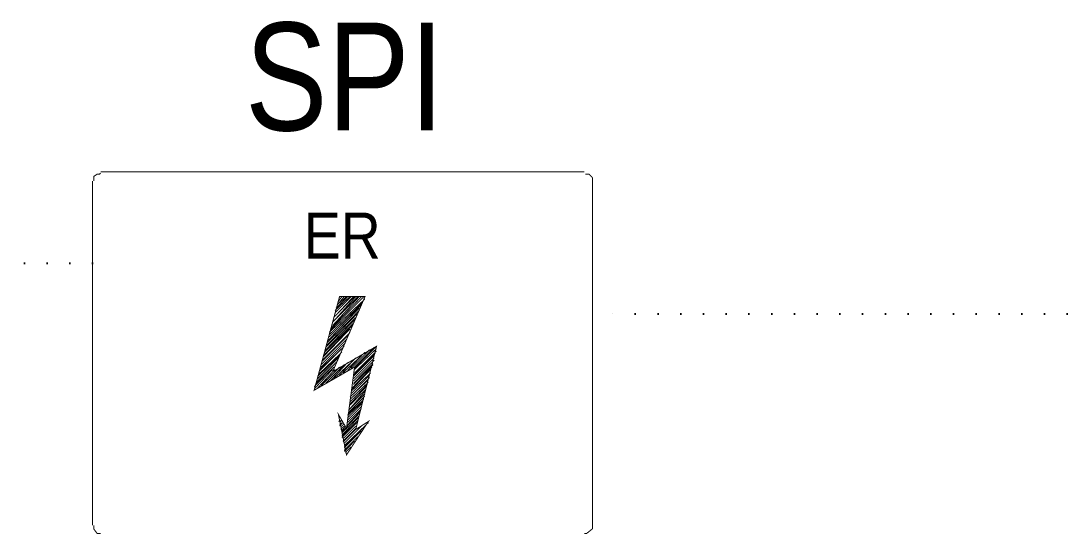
# Model space of a CAD drawing. Extents: x 2569 to 19597, y 1825 to 16548.
# Drawn here: x 15425 to 16398, y 10895 to 11367 of the extents above; entities that cross this region are included whole.
import ezdxf
from ezdxf.enums import TextEntityAlignment as Align

# ---------------------------------------------------------------- set-up
doc = ezdxf.new("R2010")
doc.units = 0
doc.linetypes.add('ACAD_ISO07W100', pattern=[3, 0, -3])
doc.layers.add('SAN-MC-Circuit_Informatii', color=121, linetype='ACAD_ISO07W100', lineweight=25)
doc.layers.add('SAN-MC-TEXT', color=7, linetype='Continuous', lineweight=5)
doc.styles.get("Standard").update_dxf_attribs({"font": 'arial.ttf'})
doc.styles.add('Text 100', font='ARIALN.TTF', dxfattribs={"height": 100})

msp = doc.modelspace()

# ---------------------------------------------------------------- linework, layer by layer
at = {"layer": 'SAN-MC-Circuit_Informatii', "linetype": 'ACAD_ISO07W100', "ltscale": 7}
for points in [[(15491.15895, 11142.27238), (12723.58139, 11142.27238)], [(17260.95924, 10789.70179), (17260.95924, 11095.39669), (15955.08776, 11095.39669)]]:
    msp.add_lwpolyline(points, dxfattribs=at)
at = {"layer": 'SAN-MC-TEXT', "linetype": 'Continuous', "const_width": 0.92571}
for points in [[(15498.65816, 11226.94609), (15947.58732, 11226.94609)], [(15491.15895, 10899.08895), (15491.15895, 11218.37397)], [(15498.65816, 11225.87442), (15497.5868, 11224.80306), (15495.44377, 11224.80306), (15492.23062, 11222.66003), (15492.23062, 11218.37397)], [(15955.08776, 11221.58867), (15951.87306, 11224.80306), (15948.65868, 11224.80306)], [(15726.87234, 10964.4453), (15719.37313, 11001.94537), (15726.87234, 10989.08843), (15734.37279, 11045.87421), (15696.87303, 11024.44547), (15720.44449, 11111.2318), (15744.01503, 11111.2318), (15714.01572, 11041.58816), (15754.73017, 11065.15993), (15735.44446, 10988.01707), (15747.22942, 10995.51752), (15726.87234, 10964.4453)], [(15742.9449, 11111.2318), (15711.87269, 11080.15959)], [(15712.94405, 11082.30261), (15740.80188, 11111.2318)], [(15738.65885, 11111.2318), (15714.01572, 11084.44564)], [(15714.01572, 11087.66003), (15737.58718, 11111.2318)], [(15735.44446, 11111.2318), (15715.08708, 11088.73139)], [(15715.08708, 11091.94609), (15734.37279, 11111.2318)], [(15733.30143, 11111.2318), (15716.15874, 11093.01745)], [(15716.15874, 11096.23091), (15731.1584, 11111.2318)], [(15730.08673, 11111.2318), (15716.15874, 11098.37394)], [(15717.2301, 11100.51666), (15727.9437, 11111.2318)], [(15726.87234, 11111.2318), (15718.30146, 11103.73136)], [(15719.37313, 11104.80272), (15724.72932, 11111.2318)], [(15722.58752, 11111.2318), (15719.37313, 11106.94575)], [(15738.65885, 11100.51666), (15709.72966, 11070.51735)], [(15710.80102, 11078.01656), (15744.01503, 11109.08877)], [(15741.87324, 11105.87439), (15710.80102, 11075.87353)], [(15710.80102, 11073.73173), (15740.80188, 11103.73136)], [(15707.58663, 11064.08826), (15735.44446, 11091.94609)], [(15708.65799, 11068.37432), (15738.65885, 11098.37394)], [(15736.51582, 11095.15924), (15708.65799, 11066.23129)], [(15732.22976, 11084.44564), (15705.4436, 11056.58781)], [(15705.4436, 11055.51645), (15730.08673, 11081.23095)], [(15706.51527, 11059.80251), (15733.30143, 11086.58867)], [(15734.37279, 11089.80306), (15707.58663, 11061.94523)], [(15726.87234, 11071.58871), (15703.30181, 11048.01724)], [(15730.08673, 11078.01656), (15704.37348, 11052.30299)], [(15704.37348, 11051.23163), (15727.9437, 11074.80217)], [(15701.15878, 11041.58816), (15722.58752, 11063.0169)], [(15724.72932, 11065.15993), (15702.23045, 11043.73119)], [(15703.30181, 11045.87421), (15725.80098, 11068.37432)], [(15731.1584, 11044.80255), (15748.30109, 11061.94523)], [(15734.37279, 11044.80255), (15754.73017, 11065.15993)], [(15752.58714, 11064.08826), (15734.37279, 11045.87421)], [(15754.73017, 11063.0169), (15734.37279, 11043.73119)], [(15699.01575, 11031.94592), (15718.30146, 11051.23163)], [(15700.08742, 11037.3021), (15720.44449, 11056.58781)], [(15719.37313, 11054.44602), (15700.08742, 11035.16031)], [(15722.58752, 11059.80251), (15701.15878, 11039.44513)], [(15715.08708, 11035.16031), (15733.30143, 11052.30299)], [(15735.44446, 11054.44602), (15719.37313, 11037.3021)], [(15723.65919, 11040.5168), (15740.80188, 11056.58781)], [(15744.01503, 11059.80251), (15727.9437, 11042.65952)], [(15753.6585, 11058.73084), (15733.30143, 11038.37377)], [(15733.30143, 11037.3021), (15752.58714, 11056.58781)], [(15752.58714, 11054.44602), (15733.30143, 11035.16031)], [(15733.30143, 11033.01728), (15752.58714, 11052.30299)], [(15734.37279, 11040.5168), (15754.73017, 11060.87387)], [(15715.08708, 11045.87421), (15696.87303, 11027.65986)], [(15696.87303, 11025.51683), (15714.01572, 11043.73119)], [(15716.15874, 11049.0886), (15697.94439, 11029.80289)], [(15700.08742, 11026.5885), (15716.15874, 11043.73119)], [(15720.44449, 11045.87421), (15703.30181, 11028.73153)], [(15707.58663, 11030.87425), (15724.72932, 11048.01724)], [(15727.9437, 11050.15996), (15711.87269, 11033.01728)], [(15750.44412, 11045.87421), (15732.22976, 11026.5885)], [(15732.22976, 11025.51683), (15749.37245, 11043.73119)], [(15751.51548, 11049.0886), (15733.30143, 11030.87425)], [(15733.30143, 11029.80289), (15751.51548, 11048.01724)], [(15730.08673, 11018.01639), (15747.22942, 11034.08895)], [(15747.22942, 11031.94592), (15730.08673, 11015.87459)], [(15749.37245, 11040.5168), (15731.1584, 11023.3738)], [(15731.1584, 11021.23108), (15748.30109, 11038.37377)], [(15748.30109, 11036.23074), (15731.1584, 11019.08805)], [(15730.08673, 11013.73156), (15746.15806, 11029.80289)], [(15745.0867, 11027.65986), (15730.08673, 11011.58853)], [(15730.08673, 11010.51717), (15745.0867, 11025.51683)], [(15744.01503, 11023.3738), (15730.08673, 11007.30279)], [(15727.9437, 11001.94537), (15742.9449, 11015.87459)], [(15741.87324, 11013.73156), (15727.9437, 11000.8737)], [(15729.01537, 11006.23112), (15744.01503, 11021.23108)], [(15744.01503, 11019.08805), (15729.01537, 11004.08809)], [(15722.58752, 10985.87404), (15738.65885, 11003.01673)], [(15727.9437, 10998.73067), (15740.80188, 11011.58853)], [(15740.80188, 11009.44581), (15727.9437, 10996.58888)], [(15727.9437, 10994.44585), (15740.80188, 11007.30279)], [(15739.73021, 11005.15976), (15727.9437, 10992.30282)], [(15719.37313, 10995.51752), (15722.58752, 10996.58888)], [(15722.58752, 10996.58888), (15720.44449, 10994.44585)], [(15720.44449, 10992.30282), (15722.58752, 10994.44585)], [(15723.65919, 10994.44585), (15720.44449, 10991.23146)], [(15721.51616, 10990.1601), (15724.72932, 10993.37449)], [(15738.65885, 11000.8737), (15722.58752, 10984.80237)], [(15722.58752, 10982.65965), (15737.58718, 10998.73067)], [(15737.58718, 10996.58888), (15722.58752, 10981.58799)], [(15722.58752, 10980.51663), (15736.51582, 10994.44585)], [(15724.72932, 10973.01711), (15747.22942, 10994.44585)], [(15724.72932, 10991.23146), (15721.51616, 10988.01707)], [(15722.58752, 10986.9454), (15725.80098, 10991.23146)], [(15735.44446, 10991.23146), (15723.65919, 10979.44496)], [(15735.44446, 10989.08843), (15723.65919, 10977.30316)], [(15723.65919, 10976.2318), (15735.44446, 10988.01707)], [(15724.72932, 10971.94575), (15744.01503, 10991.23146)], [(15740.80188, 10991.23146), (15724.72932, 10975.16013)], [(15740.80188, 10986.9454), (15724.72932, 10970.87439)], [(15724.72932, 10968.73136), (15737.58718, 10981.58799)], [(15734.37279, 10977.30316), (15724.72932, 10967.65969)], [(15725.80098, 10966.58833), (15731.1584, 10971.94575)], [(15492.23062, 10899.08895), (15492.23062, 10895.87425), (15495.44377, 10891.5885), (15498.65816, 10891.5885)], [(15947.58732, 10891.5885), (15949.73004, 10891.5885), (15955.08776, 10895.87425)]]:
    msp.add_lwpolyline(points, dxfattribs=at)
at = {"layer": 'SAN-MC-TEXT', "linetype": 'Continuous'}
msp.add_lwpolyline([(15955.08776, 10895.87425, 0.92571, 0.92571, 0), (15955.08776, 11221.58867, 0, 0, 0)], format="xyseb", dxfattribs=at)

# ---------------------------------------------------------------- texts
at = {"layer": 'SAN-MC-TEXT', "width": 0.862742}
msp.add_text('ER', height=42.639017, dxfattribs=at).set_placement((15687.22956, 11146.58853), (15758.61941, 11146.58853), align=Align.FIT)
at = {"layer": 'SAN-MC-TEXT', "insert": (15817.38523, 11365.38947), "char_height": 100, "width": 584.719355, "attachment_point": 3, "style": 'Text 100'}
msp.add_mtext('SPI', dxfattribs=at)

doc.saveas('drawing.dxf')
